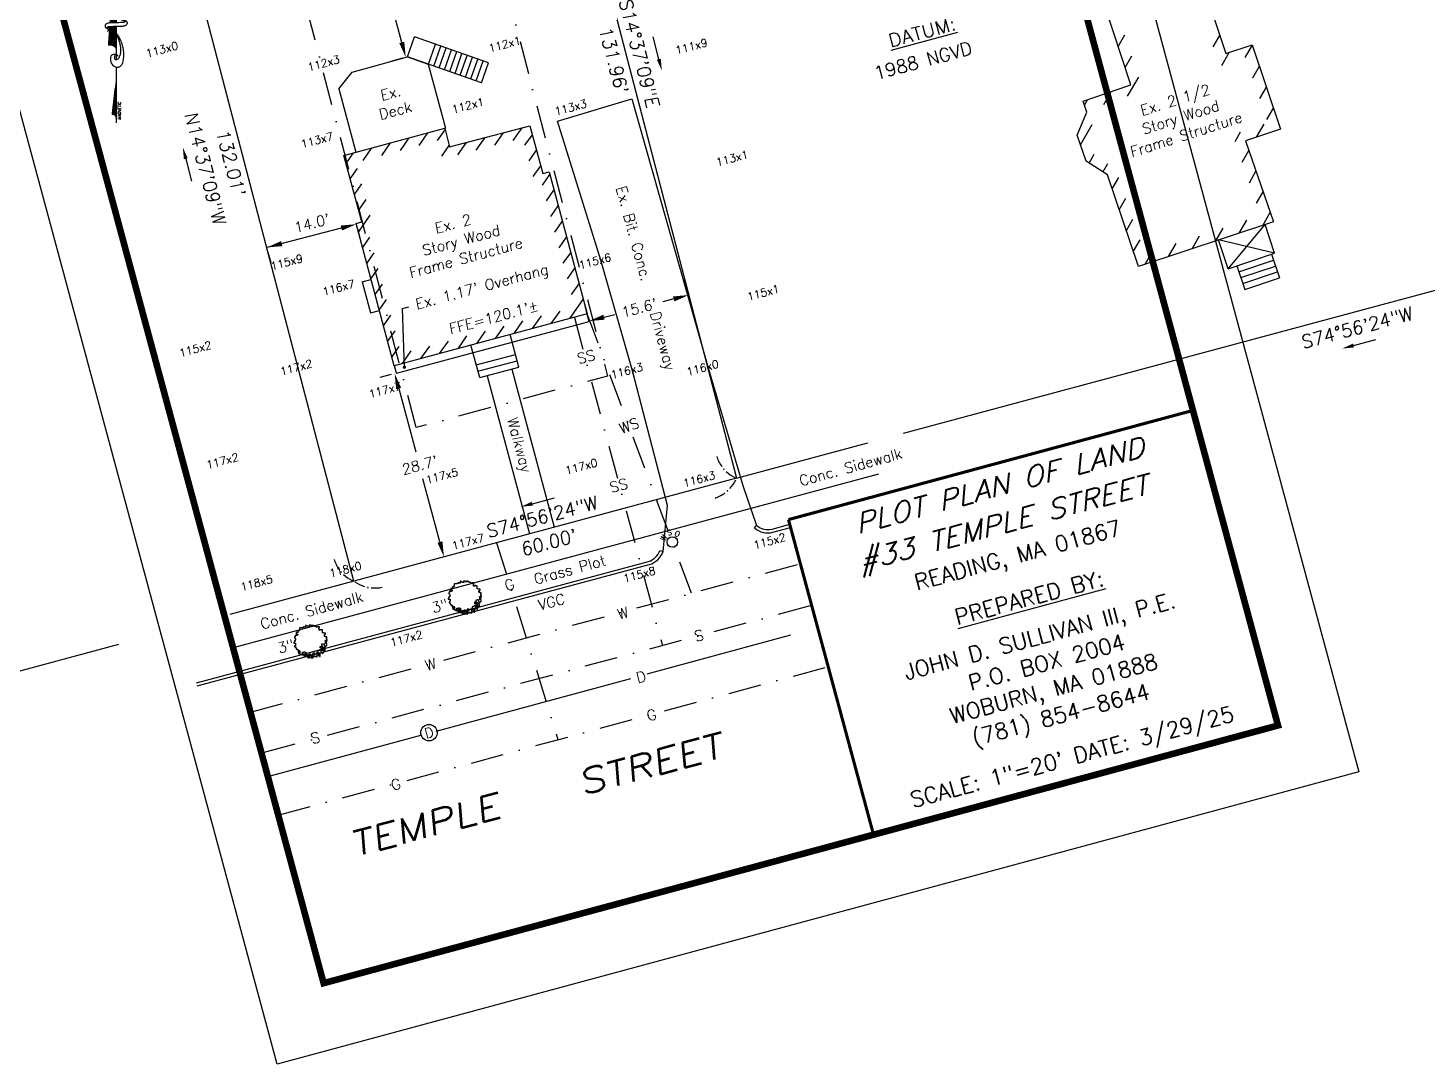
# Model space of a CAD drawing. Extents: x -724 to -209, y -320 to 248.
# Drawn here: x -604.5 to -392.6, y -22.1 to 134.8 of the extents above; entities that cross this region are included whole.
import ezdxf
from ezdxf.enums import TextEntityAlignment as Align

# ---------------------------------------------------------------- set-up
doc = ezdxf.new("R2010")
doc.units = 0
doc.header["$LTSCALE"] = 20
doc.header["$MEASUREMENT"] = 0
doc.header["$PDMODE"] = 34
doc.header["$PDSIZE"] = 0.05
doc.linetypes.add('DASHDOT2', pattern=[0.5, 0.25, -0.125, 0, -0.125])
doc.layers.get('0').update_dxf_attribs({"linetype": 'CONTINUOUS'})
doc.layers.get('DEFPOINTS').update_dxf_attribs({"linetype": 'CONTINUOUS'})
for name, color, linetype in [('BLDG_SETBACK', 7, 'DASHDOT2'), ('E_BLDG', 4, 'CONTINUOUS'), ('E_CHIMNEY', 7, 'CONTINUOUS'), ('E_DECK', 3, 'CONTINUOUS'), ('E_DRAIN', 5, 'CONTINUOUS'), ('E_DWAY', 2, 'CONTINUOUS'), ('E_GAS', 3, 'DASHDOT2'), ('E_GRADE', 7, 'CONTINUOUS'), ('E_SETBACK', 7, 'CONTINUOUS'), ('E_SEWER', 3, 'CONTINUOUS'), ('E_SEWERSER', 7, 'DASHDOT2'), ('E_STEPS', 2, 'CONTINUOUS'), ('E_SW', 7, 'CONTINUOUS'), ('E_TREE', 7, 'CONTINUOUS'), ('E_VGC', 7, 'CONTINUOUS'), ('E_WALK', 7, 'CONTINUOUS'), ('E_WATER', 7, 'DASHDOT2'), ('E_WATERSER', 7, 'DASHDOT2'), ('E_WSO', 7, 'CONTINUOUS'), ('EPL', 30, 'CONTINUOUS'), ('HATCH', 252, 'CONTINUOUS'), ('LE_BLDG', 7, 'CONTINUOUS'), ('LEPL', 2, 'CONTINUOUS'), ('TITLE', 7, 'CONTINUOUS'), ('TITLE2', 231, 'CONTINUOUS')]:
    doc.layers.add(name, color=color, linetype=linetype)
doc.styles.add('I', font='ITALIC', dxfattribs={"height": 1})
doc.styles.add('L100', font='simplex.shx', dxfattribs={"oblique": 4, "height": 2})
doc.styles.add('L120', font='simplex.shx', dxfattribs={"oblique": 4, "height": 2.4})
doc.styles.add('L60', font='simplex.shx', dxfattribs={"oblique": 4, "height": 1.2})
doc.styles.add('L80', font='simplex.shx', dxfattribs={"oblique": 4, "height": 1.6})
doc.styles.add('SHR', font='SIMPLEX', dxfattribs={"height": 0.75})
doc.dimstyles.get("Standard").update_dxf_attribs({"dimtxt": 0.18, "dimasz": 0.18, "dimexe": 0.18, "dimexo": 0.0625, "dimgap": 0.09, "dimtad": 0, "dimtih": 1, "dimtoh": 1, "dimdec": 4, "dimzin": 0, "dimtxsty": 'STANDARD', "dimcen": 0.09, "dimazin": 3, "dimtfac": 1, "dimtdec": 4, "dimtofl": 0, "dimtmove": 0, "dimatfit": 3, "dimtolj": 1, "dimtzin": 0})

# ---------------------------------------------------------------- blocks, each defined once
blk = doc.blocks.new('*X1')
for p, q in [((3076.61, 780.5), (3078.15, 780.5)), ((3076.62, 780.38), (3079.78, 780.38)), ((3076.62, 780.25), (3081.41, 780.25)), ((3076.63, 780.12), (3082.51, 780.12)), ((3076.63, 780), (3082.18, 780)), ((3076.64, 779.87), (3081.86, 779.87)), ((3076.64, 779.75), (3081.54, 779.75)), ((3076.65, 779.62), (3081.32, 779.62)), ((3076.65, 779.5), (3081.12, 779.5)), ((3076.66, 779.38), (3080.91, 779.38)), ((3076.66, 779.25), (3080.7, 779.25)), ((3076.67, 779.12), (3080.49, 779.12)), ((3076.67, 779), (3080.28, 779)), ((3076.68, 778.88), (3080.11, 778.88)), ((3076.68, 778.75), (3079.95, 778.75)), ((3076.69, 778.62), (3079.78, 778.62)), ((3076.69, 778.5), (3079.62, 778.5))]:
    blk.add_line(p, q)
blk = doc.blocks.new('*X2')
for p, q in [((3080.02, 778.5), (3088.76, 778.5)), ((3080.3, 778.62), (3088.68, 778.62)), ((3080.58, 778.75), (3088.59, 778.75)), ((3080.86, 778.88), (3088.51, 778.88)), ((3081.19, 779), (3088.42, 779)), ((3081.53, 779.12), (3088.28, 779.12)), ((3081.87, 779.25), (3088.06, 779.25)), ((3082.21, 779.38), (3087.85, 779.38)), ((3082.58, 779.5), (3087.64, 779.5)), ((3083.06, 779.62), (3087.25, 779.62)), ((3083.71, 779.75), (3086.79, 779.75)), ((3084.78, 779.88), (3085.13, 779.88))]:
    blk.add_line(p, q)
blk = doc.blocks.new('*X3')
for p, q in [((3091.38, 779.38), (3092.65, 779.38)), ((3091.4, 779.25), (3094.25, 779.25)), ((3091.43, 779.12), (3095.86, 779.12)), ((3091.46, 779), (3097.47, 779)), ((3091.49, 778.88), (3099.07, 778.88)), ((3091.5, 778.75), (3100.68, 778.75)), ((3091.52, 778.62), (3102.29, 778.62)), ((3091.53, 778.5), (3103.9, 778.5))]:
    blk.add_line(p, q)
blk = doc.blocks.new('*X4')
for p, q in [((3067.58, 778.5), (3072.76, 778.5)), ((3067.72, 778.62), (3072.95, 778.62)), ((3067.86, 778.75), (3073.15, 778.75)), ((3067.96, 778.88), (3073.34, 778.88)), ((3068.06, 779), (3075.37, 779)), ((3068.15, 779.12), (3075.37, 779.12)), ((3068.23, 779.25), (3075.37, 779.25)), ((3068.3, 779.37), (3075.37, 779.37)), ((3068.37, 779.5), (3075.37, 779.5)), ((3068.41, 779.62), (3075.37, 779.62)), ((3068.45, 779.75), (3075.36, 779.75)), ((3068.49, 779.88), (3075.35, 779.88)), ((3068.51, 780), (3075.35, 780)), ((3068.53, 780.12), (3075.34, 780.12)), ((3068.54, 781.25), (3068.54, 781.25)), ((3068.54, 781.12), (3070.15, 781.12)), ((3068.55, 781), (3071.75, 781)), ((3068.55, 780.88), (3073.36, 780.88)), ((3068.55, 780.25), (3075.33, 780.25)), ((3068.56, 780.75), (3074.97, 780.75)), ((3068.56, 780.62), (3075.3, 780.62)), ((3068.56, 780.5), (3075.31, 780.5)), ((3068.56, 780.38), (3075.32, 780.38)), ((3072.97, 778.5), (3075.36, 778.5)), ((3073.11, 778.62), (3075.36, 778.62)), ((3073.24, 778.75), (3075.37, 778.75)), ((3073.38, 778.88), (3075.37, 778.88))]:
    blk.add_line(p, q)
blk = doc.blocks.new('*X5')
for p, q in [((3042.85, 778.5), (3055.11, 778.5)), ((3043.11, 778.62), (3054.04, 778.62)), ((3043.27, 778.75), (3052.96, 778.75)), ((3043.38, 778.88), (3051.89, 778.88)), ((3043.46, 779), (3050.82, 779)), ((3043.52, 779.12), (3049.75, 779.12)), ((3043.56, 779.25), (3048.68, 779.25)), ((3043.57, 779.75), (3044.39, 779.75)), ((3043.58, 779.38), (3047.61, 779.38)), ((3043.59, 779.62), (3045.46, 779.62)), ((3043.59, 779.5), (3046.54, 779.5))]:
    blk.add_line(p, q)
blk = doc.blocks.new('NORTHA')
for p, q in [((0.2, 0), (0, 0)), ((1.5, 0), (0.2, 0)), ((1.5, 0), (0.3, 0.14)), ((2.015, 0.001), (1.5, 0)), ((2.7, 0), (2.284, 0)), ((3.137, 0), (2.7, 0)), ((3.476, 0.227), (2.8, 0.28)), ((3.216, 0), (3.137, 0)), ((3.466, 0), (3.239, 0)), ((3.483, 0), (3.466, 0)), ((4.102, 0.179), (3.603, 0.217)), ((4.207, 0.171), (4.102, 0.179)), ((4.617, 0.139), (4.528, 0.146)), ((6.4, 0), (5.082, 0.102)), ((6.4, 0), (5.101, 0)), ((4.828, -0.002), (3.617, 0))]:
    blk.add_line(p, q)
for points in [[(2.406, -0.077, 0.077736), (2.443, -0.032, 0.07962), (2.463, 0.021, 0.096266), (2.464, 0.096, 0.100752), (2.438, 0.162, 0.224486), (2.364, 0.207, 0.11255), (2.198, 0.187, 0.100563), (2.077, 0.115, 0.134878), (2.021, 0.026, 0.132719), (2.018, -0.09, 0.155229), (2.07, -0.176, 0.101616), (2.18, -0.239, 0.067278), (2.368, -0.273, 0.034332), (2.62, -0.267, 0.050354), (2.789, -0.234, 0.032541), (3.002, -0.155, 0.044988), (3.145, -0.074, 0.025546), (3.216, -0.02, 0.017117), (3.314, 0.07, 0.06565), (3.372, 0.143, 0.042468), (3.434, 0.272)], [(2.464, 0.022, 0.076919), (2.432, 0.047, 0.080527), (2.396, 0.061, 0.088695), (2.338, 0.061, 0.141897), (2.304, 0.046, 0.152973), (2.286, 0.016, 0.126446), (2.287, -0.027, 0.120122), (2.31, -0.069, 0.080483), (2.366, -0.113, 0.067361), (2.472, -0.154, 0.059891), (2.598, -0.169, 0.028199), (2.764, -0.159, 0.039094), (2.881, -0.136, 0.016831), (2.958, -0.112, 0.008651), (3.104, -0.057, 0.03625), (3.178, -0.022, 0.021578), (3.295, 0.052)], [(3.309, 0.314, 0.155222), (3.326, 0.283, 0.230745), (3.349, 0.276, 0.039788), (3.37, 0.281, 0.040789), (3.389, 0.289, 0.05365), (3.403, 0.299, -0.067543), (3.418, 0.309, -0.159888), (3.445, 0.312, -0.204389), (3.463, 0.3, -0.067398), (3.472, 0.282, -0.052215), (3.477, 0.257, -0.013577), (3.481, 0.212, -0.005027), (3.486, 0.091, -0.010776), (3.486, 0.059, -0.005653), (3.484, -0.002)], [(3.616, -0.002, 0.004821), (3.616, 0.055, 0.00885), (3.615, 0.086, 0.005772), (3.608, 0.202, 0.010588), (3.602, 0.265, 0.071206), (3.589, 0.318, 0.064975), (3.559, 0.368, 0.103615), (3.527, 0.396, 0.157116), (3.499, 0.401, 0.084448), (3.469, 0.392, 0.119022), (3.452, 0.378), (3.41, 0.32), (3.386, 0.288)], [(4.707, 0.054, 0.077736), (4.67, 0.009, 0.07962), (4.65, -0.045, 0.096266), (4.649, -0.119, 0.100752), (4.675, -0.185, 0.224486), (4.75, -0.23, 0.11255), (4.916, -0.211, 0.100563), (5.036, -0.138, 0.134878), (5.092, -0.049, 0.132719), (5.095, 0.067, 0.155229), (5.044, 0.153, 0.101616), (4.933, 0.215, 0.067278), (4.746, 0.25, 0.034332), (4.493, 0.244, 0.050354), (4.324, 0.211, 0.032541), (4.112, 0.132, 0.044988), (3.969, 0.051, 0.025546), (3.898, -0.003, 0.017117), (3.799, -0.093, 0.06565), (3.741, -0.166, 0.042468), (3.679, -0.295)], [(4.65, -0.046, 0.076919), (4.681, -0.071, 0.080527), (4.718, -0.084, 0.088695), (4.776, -0.085, 0.141897), (4.809, -0.069, 0.152973), (4.827, -0.039, 0.126446), (4.827, 0.003, 0.120122), (4.803, 0.046, 0.080483), (4.747, 0.09, 0.067361), (4.641, 0.131, 0.059891), (4.515, 0.146, 0.028199), (4.35, 0.136, 0.039094), (4.233, 0.113, 0.016831), (4.156, 0.089, 0.008651), (4.009, 0.034, 0.03625), (3.935, -0.001, 0.021578), (3.818, -0.075)], [(3.484, -0.002, 0.004821), (3.485, -0.059, 0.00885), (3.486, -0.091, 0.005772), (3.493, -0.207, 0.010588), (3.499, -0.27, 0.071206), (3.512, -0.322, 0.064975), (3.542, -0.373, 0.103615), (3.574, -0.4, 0.157116), (3.602, -0.405, 0.084448), (3.632, -0.396, 0.119022), (3.649, -0.382), (3.691, -0.324), (3.715, -0.292)], [(3.792, -0.318, 0.155222), (3.775, -0.288, 0.230745), (3.752, -0.281, 0.039788), (3.731, -0.286, 0.040789), (3.712, -0.294, 0.05365), (3.698, -0.303, -0.067543), (3.683, -0.313, -0.159888), (3.656, -0.317, -0.204389), (3.638, -0.304, -0.067398), (3.629, -0.286, -0.052215), (3.624, -0.261, -0.013577), (3.62, -0.216, -0.005027), (3.615, -0.095, -0.010776), (3.615, -0.063, -0.005653), (3.616, -0.002)]]:
    blk.add_lwpolyline(points, format="xyb")
for centre, radius, start, end in [((0.2, 0.107), 0.107, 270.0614, 18.1897), ((2.509, 0.227), 0.297, 310.1394, 10.2647)]:
    blk.add_arc(centre, radius, start, end)
at = {"xscale": 0.1, "yscale": 0.1, "zscale": 0.1}
for name in ['*X5', '*X4', '*X1', '*X2', '*X3']:
    blk.add_blockref(name, (-304.053, -77.845), dxfattribs=at)
at = {"style": 'I', "flags": 4}
blk.add_attdef('MAG-DATE', text='', height=0.1, dxfattribs=at).set_placement((0.428, -0.117), align=Align.MIDDLE)
blk = doc.blocks.new('X_ARROW')
blk.add_line((0.042, 0), (-0.132, 0))
blk.add_solid([(0.042, -0.015), (0.042, 0.015), (0.132, 0)])
blk = doc.blocks.new('PCOR')
blk.add_circle((0.09, 0.075), 0.00159)
for centre, radius, start, end in [((0.219, -0.171), 0.278, 122.8036, 139.2683), ((0.217, -0.184), 0.288, 94.2373, 111.1072)]:
    blk.add_arc(centre, radius, start, end)
blk = doc.blocks.new('DMH')
blk.add_circle((0, 0), 0.0625)
at = {"style": 'SHR'}
blk.add_text('D', height=0.075, dxfattribs=at).set_placement((0, -0.0375), align=Align.CENTER)
blk = doc.blocks.new('CG_T30')
for p, q in [((-0.053, 0.111), (-0.054, 0.111)), ((-0.054, 0.111), (-0.054, 0.111)), ((-0.053, 0.11), (-0.053, 0.111)), ((-0.046, 0.11), (-0.053, 0.11)), ((-0.052, 0.113), (-0.052, 0.105)), ((-0.046, 0.109), (-0.046, 0.11)), ((-0.038, 0.109), (-0.046, 0.109)), ((-0.03, 0.122), (-0.038, 0.122)), ((-0.038, 0.122), (-0.038, 0.109)), ((-0.038, 0.109), (-0.038, 0.109)), ((-0.03, 0.116), (-0.03, 0.122)), ((-0.022, 0.116), (-0.03, 0.116)), ((-0.022, 0.112), (-0.022, 0.116)), ((-0.015, 0.112), (-0.022, 0.112)), ((-0.007, 0.116), (-0.015, 0.116)), ((-0.015, 0.116), (-0.015, 0.112)), ((0.003, 0.123), (-0.012, 0.123)), ((-0.012, 0.123), (-0.012, 0.123)), ((-0.012, 0.123), (-0.012, 0.116)), ((-0.012, 0.116), (-0.007, 0.116)), ((0.003, 0.116), (0.003, 0.123)), ((0.015, 0.119), (0.003, 0.119)), ((0.003, 0.119), (0.003, 0.116)), ((0.015, 0.122), (0.015, 0.127)), ((0.015, 0.127), (0.015, 0.119)), ((0.023, 0.122), (0.015, 0.122)), ((0.023, 0.119), (0.023, 0.122)), ((0.03, 0.119), (0.023, 0.119)), ((0.03, 0.113), (0.03, 0.119)), ((0.044, 0.113), (0.03, 0.113)), ((0.044, 0.105), (0.044, 0.113)), ((0.052, 0.109), (0.044, 0.109)), ((0.044, 0.109), (0.044, 0.105)), ((0.067, 0.11), (0.052, 0.11)), ((0.052, 0.11), (0.052, 0.109)), ((0.067, 0.103), (0.067, 0.11)), ((-0.118, 0.036), (-0.122, 0.036)), ((-0.122, 0.036), (-0.122, 0.028)), ((-0.122, 0.028), (-0.117, 0.028)), ((-0.115, 0.005), (-0.122, 0.005)), ((-0.122, 0.005), (-0.122, -0.005)), ((-0.11, 0.046), (-0.118, 0.046)), ((-0.118, 0.046), (-0.118, 0.036)), ((-0.117, 0.028), (-0.117, 0.021)), ((-0.117, 0.021), (-0.115, 0.021)), ((-0.115, 0.013), (-0.116, 0.013)), ((-0.116, 0.013), (-0.116, 0.005)), ((-0.116, 0.005), (-0.115, 0.005)), ((-0.115, 0.021), (-0.115, 0.013)), ((-0.109, 0.055), (-0.11, 0.055)), ((-0.11, 0.055), (-0.102, 0.055)), ((-0.11, 0.045), (-0.11, 0.046)), ((-0.102, 0.045), (-0.11, 0.045)), ((-0.101, 0.067), (-0.109, 0.067)), ((-0.109, 0.067), (-0.109, 0.055)), ((-0.102, 0.055), (-0.102, 0.049)), ((-0.095, 0.052), (-0.102, 0.052)), ((-0.102, 0.052), (-0.102, 0.045)), ((-0.102, 0.049), (-0.095, 0.049)), ((-0.093, 0.07), (-0.101, 0.07)), ((-0.101, 0.07), (-0.101, 0.067)), ((-0.089, 0.081), (-0.096, 0.081)), ((-0.096, 0.081), (-0.096, 0.07)), ((-0.096, 0.07), (-0.093, 0.07)), ((-0.095, 0.049), (-0.095, 0.052)), ((-0.081, 0.082), (-0.089, 0.082)), ((-0.089, 0.082), (-0.089, 0.081)), ((-0.075, 0.102), (-0.083, 0.102)), ((-0.083, 0.102), (-0.083, 0.09)), ((-0.083, 0.09), (-0.083, 0.09)), ((-0.083, 0.09), (-0.083, 0.082)), ((-0.083, 0.082), (-0.081, 0.082)), ((-0.067, 0.102), (-0.075, 0.102)), ((-0.075, 0.102), (-0.075, 0.102)), ((-0.059, 0.102), (-0.067, 0.102)), ((-0.067, 0.102), (-0.067, 0.102)), ((-0.052, 0.105), (-0.059, 0.105)), ((-0.059, 0.105), (-0.059, 0.102)), ((-0.052, 0.105), (-0.052, 0.105)), ((0.063, 0.095), (0.063, 0.103)), ((0.063, 0.103), (0.067, 0.103)), ((0.064, 0.095), (0.063, 0.095)), ((0.064, 0.086), (0.064, 0.095)), ((0.076, 0.086), (0.064, 0.086)), ((0.076, 0.088), (0.076, 0.094)), ((0.076, 0.094), (0.076, 0.086)), ((0.091, 0.088), (0.076, 0.088)), ((0.091, 0.08), (0.091, 0.088)), ((0.091, 0.072), (0.091, 0.08)), ((0.091, 0.08), (0.091, 0.08)), ((0.091, 0.065), (0.091, 0.072)), ((0.091, 0.072), (0.091, 0.072)), ((0.098, 0.065), (0.091, 0.065)), ((0.091, 0.065), (0.091, 0.065)), ((0.098, 0.063), (0.098, 0.065)), ((0.113, 0.063), (0.098, 0.063)), ((0.104, 0.045), (0.1, 0.045)), ((0.1, 0.045), (0.108, 0.045)), ((0.104, 0.037), (0.104, 0.045)), ((0.111, 0.041), (0.104, 0.041)), ((0.104, 0.041), (0.104, 0.037)), ((0.11, 0), (0.107, 0)), ((0.107, 0), (0.115, 0)), ((0.108, 0.045), (0.108, 0.055)), ((0.108, 0.055), (0.113, 0.055)), ((0.11, 0.005), (0.11, 0.008)), ((0.11, 0.008), (0.11, 0)), ((0.118, 0.005), (0.11, 0.005)), ((0.111, 0.035), (0.111, 0.041)), ((0.123, 0.035), (0.111, 0.035)), ((0.112, -0.003), (0.112, 0.005)), ((0.112, 0.005), (0.118, 0.005)), ((0.113, 0.055), (0.113, 0.063)), ((0.12, 0.022), (0.115, 0.022)), ((0.115, 0.022), (0.123, 0.022)), ((0.115, 0), (0.115, -0.003)), ((0.12, 0.015), (0.12, 0.022)), ((0.125, 0.015), (0.12, 0.015)), ((0.123, 0.022), (0.123, 0.035)), ((0.123, -0.003), (0.123, 0.007)), ((0.123, 0.007), (0.125, 0.007)), ((0.125, 0.007), (0.125, 0.015)), ((-0.122, -0.005), (-0.127, -0.005)), ((-0.127, -0.005), (-0.127, -0.013)), ((-0.127, -0.013), (-0.114, -0.013)), ((-0.115, -0.033), (-0.121, -0.033)), ((-0.121, -0.033), (-0.121, -0.041)), ((-0.121, -0.041), (-0.112, -0.041)), ((-0.114, -0.025), (-0.115, -0.025)), ((-0.115, -0.025), (-0.115, -0.033)), ((-0.114, -0.013), (-0.114, -0.025)), ((-0.112, -0.041), (-0.112, -0.051)), ((-0.112, -0.051), (-0.109, -0.051)), ((-0.109, -0.051), (-0.109, -0.059)), ((-0.109, -0.059), (-0.097, -0.059)), ((-0.097, -0.066), (-0.098, -0.066)), ((-0.098, -0.066), (-0.098, -0.073)), ((-0.098, -0.073), (-0.094, -0.073)), ((-0.097, -0.059), (-0.097, -0.058)), ((-0.097, -0.058), (-0.097, -0.066)), ((-0.094, -0.073), (-0.094, -0.081)), ((-0.094, -0.081), (-0.085, -0.081)), ((-0.09, -0.082), (-0.093, -0.082)), ((-0.093, -0.082), (-0.093, -0.09)), ((-0.093, -0.09), (-0.081, -0.09)), ((-0.086, -0.074), (-0.09, -0.074)), ((-0.09, -0.074), (-0.09, -0.082)), ((-0.086, -0.073), (-0.086, -0.066)), ((-0.086, -0.066), (-0.086, -0.074)), ((-0.078, -0.073), (-0.086, -0.073)), ((-0.085, -0.081), (-0.085, -0.084)), ((-0.085, -0.084), (-0.078, -0.084)), ((-0.081, -0.09), (-0.081, -0.095)), ((-0.081, -0.095), (-0.073, -0.095)), ((-0.078, -0.084), (-0.078, -0.073)), ((-0.073, -0.095), (-0.073, -0.099)), ((-0.073, -0.099), (-0.065, -0.099)), ((-0.065, -0.098), (-0.065, -0.09)), ((-0.065, -0.09), (-0.062, -0.09)), ((-0.062, -0.098), (-0.065, -0.098)), ((-0.065, -0.099), (-0.065, -0.1)), ((-0.065, -0.1), (-0.058, -0.1)), ((-0.062, -0.09), (-0.062, -0.082)), ((-0.062, -0.082), (-0.051, -0.082)), ((-0.062, -0.105), (-0.062, -0.098)), ((-0.058, -0.105), (-0.062, -0.105)), ((-0.053, -0.098), (-0.058, -0.098)), ((-0.058, -0.098), (-0.058, -0.105)), ((-0.058, -0.1), (-0.058, -0.102)), ((-0.058, -0.102), (-0.05, -0.102)), ((-0.053, -0.095), (-0.053, -0.09)), ((-0.053, -0.09), (-0.053, -0.098)), ((-0.04, -0.095), (-0.053, -0.095)), ((-0.051, -0.082), (-0.051, -0.078)), ((-0.051, -0.078), (-0.043, -0.078)), ((-0.05, -0.102), (-0.05, -0.115)), ((-0.043, -0.078), (-0.043, -0.082)), ((-0.043, -0.082), (-0.035, -0.082)), ((-0.04, -0.103), (-0.04, -0.095)), ((-0.034, -0.103), (-0.04, -0.103)), ((-0.033, -0.103), (-0.036, -0.103)), ((-0.036, -0.103), (-0.036, -0.11)), ((-0.035, -0.082), (-0.035, -0.095)), ((-0.035, -0.095), (-0.033, -0.095)), ((-0.034, -0.11), (-0.034, -0.103)), ((-0.033, -0.095), (-0.033, -0.103)), ((-0.02, -0.106), (-0.02, -0.098)), ((-0.02, -0.098), (-0.008, -0.098)), ((-0.008, -0.098), (-0.008, -0.093)), ((-0.008, -0.093), (0, -0.093)), ((0.003, -0.102), (-0.005, -0.102)), ((-0.005, -0.102), (-0.005, -0.114)), ((0, -0.093), (0, -0.102)), ((0, -0.102), (0.003, -0.102)), ((0.017, -0.098), (0.011, -0.098)), ((0.011, -0.098), (0.011, -0.106)), ((0.031, -0.088), (0.017, -0.088)), ((0.017, -0.088), (0.017, -0.098)), ((0.023, -0.106), (0.023, -0.1)), ((0.023, -0.1), (0.031, -0.1)), ((0.031, -0.1), (0.031, -0.088)), ((0.044, -0.095), (0.044, -0.087)), ((0.044, -0.087), (0.055, -0.087)), ((0.051, -0.095), (0.044, -0.095)), ((0.05, -0.117), (0.05, -0.104)), ((0.05, -0.104), (0.051, -0.104)), ((0.051, -0.104), (0.051, -0.095)), ((0.053, -0.084), (0.053, -0.076)), ((0.053, -0.076), (0.058, -0.076)), ((0.058, -0.084), (0.053, -0.084)), ((0.055, -0.087), (0.055, -0.084)), ((0.055, -0.084), (0.063, -0.084)), ((0.058, -0.076), (0.058, -0.066)), ((0.058, -0.066), (0.058, -0.066)), ((0.058, -0.066), (0.066, -0.066)), ((0.058, -0.096), (0.058, -0.084)), ((0.066, -0.096), (0.058, -0.096)), ((0.063, -0.084), (0.063, -0.085)), ((0.063, -0.085), (0.071, -0.085)), ((0.071, -0.099), (0.063, -0.099)), ((0.063, -0.099), (0.063, -0.107)), ((0.066, -0.066), (0.066, -0.063)), ((0.066, -0.063), (0.073, -0.063)), ((0.066, -0.101), (0.066, -0.096)), ((0.073, -0.101), (0.066, -0.101)), ((0.071, -0.085), (0.071, -0.099)), ((0.073, -0.037), (0.072, -0.037)), ((0.072, -0.037), (0.079, -0.037)), ((0.073, -0.049), (0.073, -0.037)), ((0.081, -0.049), (0.073, -0.049)), ((0.073, -0.063), (0.073, -0.058)), ((0.073, -0.058), (0.081, -0.058)), ((0.073, -0.113), (0.073, -0.101)), ((0.073, -0.101), (0.073, -0.101)), ((0.085, -0.068), (0.078, -0.068)), ((0.078, -0.068), (0.078, -0.083)), ((0.078, -0.083), (0.086, -0.083)), ((0.085, -0.023), (0.079, -0.023)), ((0.079, -0.023), (0.086, -0.023)), ((0.079, -0.037), (0.079, -0.036)), ((0.079, -0.036), (0.087, -0.036)), ((0.081, -0.052), (0.081, -0.049)), ((0.089, -0.052), (0.081, -0.052)), ((0.081, -0.058), (0.081, -0.068)), ((0.081, -0.068), (0.085, -0.068)), ((0.085, -0.038), (0.085, -0.023)), ((0.093, -0.038), (0.085, -0.038)), ((0.086, -0.023), (0.086, -0.018)), ((0.086, -0.018), (0.094, -0.018)), ((0.086, -0.083), (0.086, -0.088)), ((0.086, -0.088), (0.094, -0.088)), ((0.087, -0.036), (0.087, -0.05)), ((0.087, -0.05), (0.091, -0.05)), ((0.089, -0.066), (0.087, -0.066)), ((0.087, -0.066), (0.095, -0.066)), ((0.089, -0.054), (0.089, -0.052)), ((0.097, -0.054), (0.089, -0.054)), ((0.091, -0.058), (0.089, -0.058)), ((0.089, -0.058), (0.089, -0.066)), ((0.091, -0.05), (0.091, -0.058)), ((0.093, -0.045), (0.093, -0.038)), ((0.101, -0.045), (0.093, -0.045)), ((0.094, -0.018), (0.094, -0.017)), ((0.094, -0.017), (0.102, -0.017)), ((0.094, -0.088), (0.094, -0.078)), ((0.094, -0.078), (0.1, -0.078)), ((0.095, -0.066), (0.095, -0.069)), ((0.095, -0.069), (0.103, -0.069)), ((0.097, -0.062), (0.097, -0.054)), ((0.097, -0.054), (0.097, -0.054)), ((0.099, -0.062), (0.097, -0.062)), ((0.099, -0.07), (0.099, -0.062)), ((0.1, -0.07), (0.099, -0.07)), ((0.1, -0.078), (0.1, -0.07)), ((0.101, -0.049), (0.101, -0.045)), ((0.11, -0.049), (0.101, -0.049)), ((0.102, -0.017), (0.102, -0.031)), ((0.102, -0.031), (0.104, -0.031)), ((0.103, -0.069), (0.103, -0.069)), ((0.103, -0.069), (0.11, -0.069)), ((0.104, -0.031), (0.104, -0.039)), ((0.104, -0.039), (0.114, -0.039)), ((0.11, -0.057), (0.11, -0.049)), ((0.11, -0.069), (0.11, -0.057)), ((0.11, -0.057), (0.11, -0.057)), ((0.112, -0.016), (0.112, -0.003)), ((0.112, -0.003), (0.112, -0.003)), ((0.123, -0.016), (0.112, -0.016)), ((0.114, -0.039), (0.114, -0.031)), ((0.114, -0.031), (0.123, -0.031)), ((0.114, -0.039), (0.114, -0.039)), ((0.115, -0.003), (0.123, -0.003)), ((0.123, -0.031), (0.123, -0.016)), ((-0.05, -0.115), (-0.035, -0.115)), ((-0.036, -0.11), (-0.023, -0.11)), ((-0.035, -0.118), (-0.035, -0.11)), ((-0.035, -0.11), (-0.034, -0.11)), ((-0.035, -0.115), (-0.035, -0.118)), ((-0.025, -0.114), (-0.025, -0.106)), ((-0.025, -0.106), (-0.02, -0.106)), ((-0.021, -0.114), (-0.025, -0.114)), ((-0.023, -0.11), (-0.023, -0.114)), ((-0.023, -0.114), (-0.015, -0.114)), ((-0.021, -0.123), (-0.021, -0.114)), ((-0.013, -0.123), (-0.021, -0.123)), ((-0.015, -0.114), (-0.015, -0.123)), ((-0.015, -0.123), (-0.013, -0.123)), ((-0.005, -0.114), (-0.01, -0.114)), ((-0.01, -0.114), (-0.01, -0.122)), ((-0.01, -0.122), (0.004, -0.122)), ((0.004, -0.122), (0.004, -0.124)), ((0.004, -0.124), (0.012, -0.124)), ((0.011, -0.106), (0.005, -0.106)), ((0.005, -0.106), (0.005, -0.114)), ((0.005, -0.114), (0.018, -0.114)), ((0.012, -0.124), (0.012, -0.125)), ((0.012, -0.125), (0.02, -0.125)), ((0.018, -0.106), (0.016, -0.106)), ((0.016, -0.106), (0.023, -0.106)), ((0.018, -0.114), (0.018, -0.106)), ((0.02, -0.114), (0.018, -0.114)), ((0.018, -0.114), (0.018, -0.114)), ((0.018, -0.114), (0.027, -0.114)), ((0.02, -0.125), (0.02, -0.114)), ((0.027, -0.114), (0.027, -0.114)), ((0.027, -0.114), (0.035, -0.114)), ((0.035, -0.114), (0.035, -0.112)), ((0.035, -0.112), (0.042, -0.112)), ((0.042, -0.112), (0.042, -0.117)), ((0.042, -0.117), (0.05, -0.117)), ((0.063, -0.107), (0.058, -0.107)), ((0.058, -0.107), (0.066, -0.107)), ((0.066, -0.107), (0.066, -0.113)), ((0.066, -0.113), (0.073, -0.113))]:
    blk.add_line(p, q)
blk = doc.blocks.new('WSO')
blk.add_circle((0, 0), 0.04)
at = {"style": 'SHR'}
for s, rotation, p in [('W', 45, (-0.041, 0.035)), ('O', 315, (0.039, 0.035))]:
    blk.add_text(s, height=0.04, rotation=rotation, dxfattribs=at).set_placement(p, align=Align.CENTER)
blk.add_text('S', height=0.04, dxfattribs=at).set_placement((-0.001, 0.055), align=Align.CENTER)
blk = doc.blocks.new('*D51')
at = {"color": 0, "linetype": 'BYBLOCK'}
for p, q in [((-549.44, 82.32), (-551.19, 81.85)), ((-548.32, 80.2), (-545.75, 70.63)), ((-542.07, 56.97), (-544.65, 66.54)), ((-541.98, 54.58), (-543.73, 54.11))]:
    blk.add_line(p, q, dxfattribs=at)
for points in [[(-547.95, 80.3), (-548.7, 80.1), (-548.93, 82.46)], [(-541.7, 57.07), (-542.45, 56.87), (-541.47, 54.71)]]:
    blk.add_solid(points, dxfattribs=at)
at = {"layer": 'DEFPOINTS', "color": 0, "linetype": 'BYBLOCK'}
for p in [(-548.66, 82.53), (-541.47, 54.71), (-541.19, 54.79)]:
    blk.add_point(p, dxfattribs=at)
at = {"color": 0, "linetype": 'BYBLOCK', "insert": (-545.2, 68.59), "char_height": 1.6, "attachment_point": 5, "rotation": 15.1649, "style": 'L80'}
blk.add_mtext("\\A1;28.7'", dxfattribs=at)
blk = doc.blocks.new('*D52')
at = {"color": 0, "linetype": 'BYBLOCK'}
for p, q in [((-504.6, 95.06), (-505, 96.62)), ((-506.68, 93.76), (-508.3, 93.34)), ((-519.68, 91.13), (-520.09, 92.68)), ((-517.23, 91.01), (-515.61, 91.43))]:
    blk.add_line(p, q, dxfattribs=at)
for points in [[(-506.78, 94.14), (-506.58, 93.39), (-504.41, 94.36)], [(-517.33, 91.39), (-517.14, 90.63), (-519.5, 90.42)]]:
    blk.add_solid(points, dxfattribs=at)
at = {"layer": 'DEFPOINTS', "color": 0, "linetype": 'BYBLOCK'}
for p in [(-504.41, 94.36), (-504.39, 94.27), (-519.48, 90.34)]:
    blk.add_point(p, dxfattribs=at)
at = {"color": 0, "linetype": 'BYBLOCK', "insert": (-511.96, 92.39), "char_height": 1.6, "attachment_point": 5, "rotation": 15.1649, "style": 'L80'}
blk.add_mtext("\\A1;15.6'", dxfattribs=at)
blk = doc.blocks.new('*D53')
at = {"color": 0, "linetype": 'BYBLOCK'}
for p, q in [((-562.65, 185.69), (-564.39, 185.23)), ((-561.52, 183.57), (-555.24, 160.14)), ((-547.85, 132.6), (-554.14, 156.04)), ((-547.77, 130.2), (-549.51, 129.74))]:
    blk.add_line(p, q, dxfattribs=at)
for points in [[(-561.15, 183.67), (-561.9, 183.47), (-562.13, 185.83)], [(-547.48, 132.71), (-548.23, 132.5), (-547.25, 130.34)]]:
    blk.add_solid(points, dxfattribs=at)
at = {"layer": 'DEFPOINTS', "color": 0, "linetype": 'BYBLOCK'}
for p in [(-562.13, 185.83), (-561.87, 185.9), (-546.99, 130.41)]:
    blk.add_point(p, dxfattribs=at)
at = {"color": 0, "linetype": 'BYBLOCK', "insert": (-554.69, 158.09), "char_height": 1.6, "attachment_point": 5, "rotation": 15.1649, "style": 'L80'}
blk.add_mtext("\\A1;57.5'", dxfattribs=at)

msp = doc.modelspace()

# ---------------------------------------------------------------- linework, layer by layer
at = {"const_width": 0.466}
for points in [[(-428.05, 76.89), (-489.3, 60.36)], [(-489.3, 60.36), (-476.51, 13)]]:
    msp.add_lwpolyline(points, dxfattribs=at)
at = {"layer": 'BLDG_SETBACK', "flags": 128}
msp.add_lwpolyline([(-545.68, 74.29), (-568.9, 163.31), (-539.93, 171.08), (-516.71, 82.09)], close=True, dxfattribs=at)
at = {"layer": 'DEFPOINTS'}
for p, q in [((-439.35, 132), (-438.35, 133.75)), ((-424.97, 131.92), (-423.97, 133.66)), ((-420.12, 130.32), (-419.05, 132.17)), ((-438.31, 128.82), (-437.3, 130.56)), ((-423.7, 129.13), (-422.56, 131.08)), ((-437.94, 124.45), (-436.25, 127.37)), ((-418.99, 127.27), (-417.99, 129.01)), ((-441.55, 123.19), (-440.41, 125.18)), ((-417.93, 124.11), (-416.93, 125.84)), ((-444.49, 123.12), (-444.02, 123.93)), ((-416.88, 120.94), (-415.87, 122.67)), ((-445.08, 117.08), (-443.29, 120.19)), ((-421.67, 117.63), (-420.85, 119.05)), ((-418.41, 118.28), (-417.28, 120.24)), ((-414.83, 119.48), (-414.82, 119.51)), ((-443.78, 114.34), (-443, 115.68)), ((-420.59, 114.5), (-419.6, 116.22)), ((-441.68, 112.98), (-440.92, 114.29)), ((-419.51, 111.37), (-418.52, 113.1)), ((-440.26, 110.43), (-439.27, 112.16)), ((-439.2, 107.28), (-438.2, 109.01)), ((-418.43, 108.25), (-417.44, 109.97)), ((-417.47, 104.9), (-416.36, 106.84)), ((-438.13, 104.13), (-437.13, 105.86)), ((-424.6, 102.55), (-423.48, 104.5)), ((-422.73, 98.35), (-417.11, 105.02)), ((-421.04, 103.73), (-419.91, 105.68)), ((-415.68, 100.71), (-417.11, 105.02)), ((-437.06, 100.98), (-436.06, 102.71)), ((-431.74, 100.2), (-430.61, 102.15)), ((-428.17, 101.38), (-427.04, 103.33)), ((-422.73, 98.35), (-424.16, 102.7)), ((-415.68, 100.71), (-424.16, 102.7)), ((-435.3, 99.02), (-434.17, 100.98)), ((-422.73, 98.35), (-415.68, 100.71)), ((-421.1, 97.89), (-415.86, 99.65)), ((-416.16, 100.55), (-414.95, 96.95)), ((-471.9, 73.43), (-377.44, 98.85)), ((-421.4, 98.79), (-420.19, 95.19)), ((-420.8, 96.99), (-415.55, 98.75)), ((-420.49, 96.09), (-415.25, 97.85)), ((-420.19, 95.19), (-414.95, 96.95))]:
    msp.add_line(p, q, dxfattribs=at)
for points in [[(-566.72, -22.07), (-623.96, 189.9), (-460.16, 234.13), (-402.93, 22.16)], [(-444.12, 122.07), (-444.69, 123.7), (-437.45, 126.21), (-441.52, 138.58), (-427.21, 143.36), (-423.05, 130.92), (-419.07, 132.25), (-414.81, 119.48), (-420.11, 117.71), (-415.87, 105.43), (-436.29, 98.7), (-440.98, 112.54), (-444.22, 114.63), (-445.6, 118.57)]]:
    msp.add_lwpolyline(points, close=True, dxfattribs=at)
at = {"layer": 'E_BLDG'}
for p, q in [((-519.48, 90.34), (-519.79, 91.49)), ((-548.66, 82.53), (-519.48, 90.34)), ((-548.66, 82.53), (-548.96, 83.65))]:
    msp.add_line(p, q, dxfattribs=at)
msp.add_lwpolyline([(-528.44, 119.98), (-526.5, 112.75), (-525.56, 113), (-519.79, 91.49), (-549.02, 83.64), (-554.77, 105.2), (-553.9, 105.43), (-556.62, 115.49), (-541.36, 119.62), (-540.63, 116.81)], close=True, dxfattribs=at)
at = {"layer": 'E_CHIMNEY'}
for p, q in [((-553.84, 96.38), (-552.52, 96.73)), ((-553.84, 96.38), (-552.58, 91.65)), ((-552.58, 91.65), (-551.25, 92))]:
    msp.add_line(p, q, dxfattribs=at)
at = {"layer": 'E_DECK'}
for p, q in [((-555.39, 128.09), (-546.99, 130.41)), ((-546.99, 130.41), (-543.87, 129.31)), ((-543.87, 129.31), (-541.25, 119.65)), ((-557.41, 125.57), (-555.39, 128.09)), ((-557.41, 125.57), (-554.81, 115.98))]:
    msp.add_line(p, q, dxfattribs=at)
at = {"layer": 'E_DRAIN'}
for p, q in [((-510.7, 36.99), (-488.92, 42.89)), ((-542.63, 28.35), (-513.19, 36.32)), ((-568.13, 21.44), (-544.78, 27.76))]:
    msp.add_line(p, q, dxfattribs=at)
at = {"layer": 'E_DWAY'}
for p, q in [((-524.25, 120.66), (-513, 124.09)), ((-513, 124.09), (-501.46, 83.32)), ((-517.69, 99.64), (-524.25, 120.66)), ((-512.91, 82.88), (-517.69, 99.64)), ((-507.6, 62.51), (-512.91, 82.88)), ((-501.46, 83.32), (-496.2, 65.53)), ((-496.2, 65.53), (-494.12, 59.49)), ((-508.29, 55.55), (-507.6, 62.51))]:
    msp.add_line(p, q, dxfattribs=at)
at = {"layer": 'E_GAS'}
for p, q in [((-533.49, 56.85), (-524.2, 27.05)), ((-566.56, 15.61), (-483.29, 38.09))]:
    msp.add_line(p, q, dxfattribs=at)
at = {"layer": 'E_SETBACK', "color": 0, "linetype": 'BYBLOCK'}
for p, q in [((-557.01, 104.5), (-568.3, 101.56)), ((-554.57, 104.41), (-554.16, 102.83)), ((-568.12, 100.87), (-567.71, 99.29))]:
    msp.add_line(p, q, dxfattribs=at)
for p in [(-554.77, 105.2), (-568.32, 101.66), (-568.3, 101.56)]:
    msp.add_point(p, dxfattribs=at)
for points in [[(-557.11, 104.88), (-556.91, 104.13), (-554.75, 105.09)], [(-566.13, 102.53), (-565.94, 101.77), (-568.3, 101.56)]]:
    msp.add_solid(points, dxfattribs=at)
at = {"layer": 'E_SEWER', "linetype": 'DASHDOT2'}
msp.add_line((-486.02, 47.29), (-569.1, 25.01), dxfattribs=at)
at = {"layer": 'E_SEWERSER'}
msp.add_line((-521.72, 90.97), (-508.4, 41.29), dxfattribs=at)
at = {"layer": 'E_STEPS'}
for p, q in [((-546.99, 130.41), (-545.93, 133.44)), ((-534.73, 129.53), (-545.93, 133.44)), ((-543.81, 129.31), (-542.75, 132.33)), ((-543, 129.03), (-541.95, 132.05)), ((-542.2, 128.75), (-541.15, 131.77)), ((-541.4, 128.47), (-540.35, 131.49)), ((-535.78, 126.51), (-546.99, 130.41)), ((-540.6, 128.19), (-539.54, 131.21)), ((-539.79, 127.91), (-538.74, 130.93)), ((-538.99, 127.63), (-537.94, 130.65)), ((-538.19, 127.35), (-537.14, 130.37)), ((-537.39, 127.07), (-536.33, 130.09)), ((-536.58, 126.79), (-535.53, 129.81)), ((-535.78, 126.51), (-534.73, 129.53)), ((-530.11, 83.42), (-531.43, 88.36)), ((-536.06, 81.86), (-537.38, 86.76)), ((-536.58, 83.79), (-530.62, 85.35)), ((-536.33, 82.82), (-530.37, 84.39)), ((-536.06, 81.86), (-530.11, 83.42))]:
    msp.add_line(p, q, dxfattribs=at)
at = {"layer": 'E_SW'}
msp.add_line((-475.69, 67.23), (-573.4, 40.94), dxfattribs=at)
at = {"layer": 'E_VGC'}
for p, q in [((-494.46, 59.12), (-494.12, 59.49)), ((-508.77, 55.7), (-508.29, 55.55))]:
    msp.add_line(p, q, dxfattribs=at)
for points in [[(-494.12, 59.49, 0.255342), (-491.79, 58.93), (-489.11, 59.65)], [(-494.46, 59.12, 0.255342), (-491.66, 58.44), (-488.98, 59.17)], [(-578.95, 35.65), (-510.5, 54.04, 0.255342), (-508.77, 55.7, 0.255342)], [(-578.82, 35.17), (-510.37, 53.56, 0.255342), (-508.29, 55.55, 0.255342)]]:
    msp.add_lwpolyline(points, format="xyb", dxfattribs=at)
at = {"layer": 'E_WALK'}
for p, q in [((-531.2, 83.12), (-524.76, 59.21)), ((-534.95, 82.13), (-528.51, 58.2))]:
    msp.add_line(p, q, dxfattribs=at)
at = {"layer": 'E_WATER'}
msp.add_line((-570.76, 31.19), (-487.49, 53.67), dxfattribs=at)
at = {"layer": 'E_WATERSER'}
msp.add_line((-504, 49.21), (-519.79, 91.49), dxfattribs=at)
at = {"layer": 'EPL'}
for p, q in [((-530.49, 194.32), (-497.18, 66.63)), ((-555.12, 51.04), (-588.44, 178.78)), ((-497.18, 66.63), (-477.27, 71.99)), ((-497.18, 66.63), (-555.12, 51.04)), ((-555.12, 51.04), (-573.87, 45.99)), ((-590.76, 41.45), (-665.96, 21.22))]:
    msp.add_line(p, q, dxfattribs=at)
at = {"layer": 'HATCH'}
for p, q in [((-545.24, 117.02), (-543.89, 118.93)), ((-542.43, 117.76), (-541.3, 119.37)), ((-533.78, 117.04), (-532.45, 118.93)), ((-530.98, 117.77), (-529.65, 119.66)), ((-553.71, 114.72), (-552.37, 116.64)), ((-550.89, 115.49), (-549.54, 117.4)), ((-548.06, 116.25), (-546.72, 118.17)), ((-541.81, 115.38), (-540.68, 116.99)), ((-539.37, 115.59), (-538.05, 117.48)), ((-536.57, 116.31), (-535.25, 118.21)), ((-529.2, 117.03), (-528.08, 118.64)), ((-556.3, 114.3), (-555.19, 115.87)), ((-528.57, 114.67), (-527.45, 116.27)), ((-555.66, 111.94), (-554.54, 113.54)), ((-527.94, 112.31), (-526.81, 113.91)), ((-526.57, 110.99), (-525.45, 112.59)), ((-555.02, 109.58), (-553.9, 111.18)), ((-525.94, 108.62), (-524.81, 110.23)), ((-554.38, 107.23), (-553.26, 108.83)), ((-554.43, 103.89), (-552.62, 106.47)), ((-525.3, 106.26), (-524.18, 107.86)), ((-524.67, 103.89), (-523.55, 105.5)), ((-553.8, 101.52), (-552.67, 103.13)), ((-524.04, 101.53), (-522.91, 103.13)), ((-553.16, 99.16), (-552.04, 100.76)), ((-523.4, 99.17), (-522.28, 100.77)), ((-552.53, 96.79), (-551.41, 98.4)), ((-522.77, 96.8), (-521.65, 98.41)), ((-551.9, 94.42), (-550.78, 96.03)), ((-522.14, 94.44), (-521.01, 96.04)), ((-551.27, 92.06), (-550.15, 93.66)), ((-522.4, 90.79), (-520.38, 93.68)), ((-550.64, 89.69), (-549.51, 91.29)), ((-528.04, 89.27), (-526.7, 91.19)), ((-525.22, 90.03), (-523.88, 91.94)), ((-533.68, 87.76), (-532.34, 89.67)), ((-530.86, 88.52), (-529.52, 90.43)), ((-550.01, 87.32), (-548.88, 88.93)), ((-542.14, 85.49), (-540.8, 87.4)), ((-539.32, 86.24), (-537.98, 88.16)), ((-536.5, 87), (-535.16, 88.91)), ((-549.38, 84.95), (-548.25, 86.56)), ((-547.77, 83.97), (-546.44, 85.89)), ((-544.96, 84.73), (-543.62, 86.64))]:
    msp.add_line(p, q, dxfattribs=at)
at = {"layer": 'LE_BLDG'}
for p, q in [((-547.75, 92.31), (-546.79, 92.57)), ((-547.46, 83.43), (-547.75, 92.31))]:
    msp.add_line(p, q, dxfattribs=at)
at = {"layer": 'LE_BLDG', "const_width": 0.25}
msp.add_lwpolyline([(-547.58, 83.43, 1), (-547.33, 83.43, 1)], format="xyb", close=True, dxfattribs=at)
at = {"layer": 'TITLE', "const_width": 0.998}
msp.add_lwpolyline([(-559.69, -9.83), (-611.72, 182.87), (-467.2, 221.89), (-415.17, 29.19)], close=True, dxfattribs=at)

# ---------------------------------------------------------------- block references
at = {"xscale": 4.2, "yscale": 4.2, "zscale": 4.2, "rotation": 90}
msp.add_blockref('NORTHA', (-591.11, 120.41), dxfattribs=at).add_auto_attribs({'MAG-DATE': 'MAGNETIC'})
at = {"layer": 'E_DRAIN', "xscale": 20, "yscale": 20, "zscale": 20, "rotation": 15.36928918747028}
msp.add_blockref('DMH', (-543.73, 28.1), dxfattribs=at)
at = {"layer": 'E_TREE', "xscale": 20, "yscale": 20, "zscale": 20}
for p in [(-538.27, 48.58), (-561.66, 41.91)]:
    msp.add_blockref('CG_T30', p, dxfattribs=at)
at = {"layer": 'E_WSO', "xscale": 20, "yscale": 20, "zscale": 20, "rotation": 15.97140528152665}
msp.add_blockref('WSO', (-506.88, 56.97), dxfattribs=at)
at = {"layer": 'LEPL', "zscale": 20}
for name, p, xscale, yscale, rotation in [('X_ARROW', (-509.14, 130.88), 20, 20, 284.6191069110129), ('X_ARROW', (-580.35, 114.17), 20, 20, 104.6192599868457), ('X_ARROW', (-402.92, 86.94), 20, 20, 195.0598708202151), ('PCOR', (-497.18, 66.63), 20, 20, 104.6191069110129), ('PCOR', (-497.18, 66.63), 20, 20, 195.0598708202151), ('X_ARROW', (-527.27, 62.99), 20, 20, 195.0598708202151), ('PCOR', (-555.12, 51.04), -20, -20, 284.6192599868457), ('PCOR', (-555.12, 51.04), -20, 20, 195.0598708202151)]:
    msp.add_blockref(name, p, dxfattribs=dict(at, xscale=xscale, yscale=yscale, rotation=rotation))

# ---------------------------------------------------------------- texts
at = {"style": 'L100'}
msp.add_text('1988 NGVD', height=1.996, rotation=15.1102, dxfattribs=at).set_placement((-476.02, 126.91))
at = {"style": 'L80', "oblique": 4}
for s, p in [('Ex.', (-549.38, 124.16)), ('Deck', (-548.66, 121.52)), ('Ex. 2 ', (-539.42, 104.52)), ('Story Wood', (-538.7, 101.88)), ('Frame Structure', (-537.98, 99.23))]:
    msp.add_text(s, height=1.6, rotation=15.2282, dxfattribs=at).set_placement(p, align=Align.CENTER)
at = {"color": 12, "style": 'L120', "oblique": 10, "width": 1.25}
msp.add_text('TEMPLE   STREET', height=3.75, rotation=15.1118, dxfattribs=at).set_placement((-555.08, 9.29))
at = {"layer": 'DEFPOINTS', "style": 'L80', "oblique": 4}
for s, p in [('Ex. 2 1/2', (-430.55, 123.12)), ('Story Wood', (-429.71, 120.51)), ('Frame Structure', (-428.87, 117.9))]:
    msp.add_text(s, height=1.6, rotation=17.8209, dxfattribs=at).set_placement(p, align=Align.CENTER)
at = {"layer": 'E_DRAIN', "style": 'L80'}
msp.add_text('D', height=1.6, rotation=15.1649, dxfattribs=at).set_placement((-512.1, 35.59))
at = {"layer": 'E_DWAY', "style": 'L80'}
msp.add_text('Ex. Bit. Conc.   Driveway', height=1.6, rotation=285.1649, dxfattribs=at).set_placement((-515.44, 110.62))
at = {"layer": 'E_GAS', "style": 'L80'}
for rotation, p in [(18.6306, (-531.98, 49.52)), (15.1649, (-510.52, 29.82)), (15.1649, (-549.24, 19.32))]:
    msp.add_text('G', height=1.6, rotation=rotation, dxfattribs=at).set_placement(p)
at = {"layer": 'E_GRADE', "oblique": 4}
for s, height, style, p in [('113x0', 1.2, 'L60', (-586.46, 130.3)), ('112x1', 1.2, 'L60', (-534.57, 131.08)), ('111x9', 1.2, 'L60', (-506.29, 130.76)), ('112x3', 1.2, 'L60', (-561.98, 128.22)), ('112x1', 1.2, 'L60', (-540.13, 121.81)), ('113x3', 1.2, 'L60', (-524.56, 121.51)), ('113x7', 1.2, 'L60', (-562.98, 116.58)), ('113x1', 1.2, 'L60', (-500.13, 113.81)), ('115x9', 1.2, 'L60', (-567.57, 98.09)), ('115x6', 1.2, 'L60', (-520.89, 98.25)), ('116x7', 1.2, 'L60', (-559.72, 94.23)), ('115x1', 1.2, 'L60', (-495.41, 93.47)), ("FFE=120.1'%%P", 1.6, 'L80', (-540.49, 88.4)), ('115x2', 1.2, 'L60', (-581.42, 84.95)), ('117x2', 1.2, 'L60', (-566.13, 82.15)), ('116x3', 1.2, 'L60', (-516.06, 81.64)), ('116x0', 1.2, 'L60', (-504.6, 82.1)), ('117x7', 1.2, 'L60', (-552.7, 78.74)), ('117x2', 1.2, 'L60', (-577.31, 68)), ('117x5', 1.2, 'L60', (-544.07, 65.73)), ('117x0', 1.2, 'L60', (-522.96, 67.15)), ('116x3', 1.2, 'L60', (-505.11, 65.24)), ('117x7', 1.2, 'L60', (-540.12, 55.78)), ('115x2', 1.2, 'L60', (-494.45, 55.86)), ('118x0', 1.2, 'L60', (-558.68, 51.57)), ('115x8', 1.2, 'L60', (-514.17, 50.8)), ('118x5', 1.2, 'L60', (-572.13, 49.53)), ('117x2', 1.2, 'L60', (-549.45, 41.12))]:
    msp.add_text(s, height=height, rotation=15.1649, dxfattribs=dict(at, style=style)).set_placement(p)
at = {"layer": 'E_SETBACK', "color": 0, "linetype": 'BYBLOCK', "insert": (-561.52, 105.21), "char_height": 1.6, "attachment_point": 5, "rotation": 15.1649, "style": 'L80'}
msp.add_mtext("\\A1;14.0'", dxfattribs=at)
at = {"layer": 'E_SEWER', "style": 'L80'}
for p in [(-503.3, 41.86), (-561.4, 26.37)]:
    msp.add_text('S', height=1.6, rotation=15.1649, dxfattribs=at).set_placement(p)
at = {"layer": 'E_SEWERSER', "style": 'L80'}
for p in [(-521.05, 83.89), (-516.12, 64.4)]:
    msp.add_text('SS', height=1.6, rotation=15.1649, dxfattribs=at).set_placement(p)
at = {"layer": 'E_SW', "style": 'L80'}
for s, p in [('Conc. Sidewalk', (-487.41, 65.41)), ('Grass Plot', (-527.6, 50.51)), ('Conc. Sidewalk', (-569.02, 43.73))]:
    msp.add_text(s, height=1.6, rotation=15.435, dxfattribs=at).set_placement(p)
at = {"layer": 'E_TREE', "style": 'L80'}
for p in [(-543.07, 46.18), (-566.4, 40.08)]:
    msp.add_text('3"', height=1.6, rotation=15.1649, dxfattribs=at).set_placement(p)
at = {"layer": 'E_VGC', "style": 'L80', "oblique": 4}
msp.add_text('VGC', height=1.6, rotation=15.1649, dxfattribs=at).set_placement((-527.01, 46.58))
at = {"layer": 'E_WALK', "style": 'L60', "oblique": 4}
msp.add_text('Walkway', height=1.6, rotation=285.1649, dxfattribs=at).set_placement((-531.94, 75.63))
at = {"layer": 'E_WATER', "style": 'L80'}
for p in [(-514.95, 45.2), (-544.06, 37.44)]:
    msp.add_text('W', height=1.6, rotation=15.1649, dxfattribs=at).set_placement(p)
at = {"layer": 'E_WATERSER', "style": 'L80'}
msp.add_text('WS', height=1.6, rotation=20.4755, dxfattribs=at).set_placement((-514.57, 73.31))
at = {"layer": 'LE_BLDG', "style": 'L80', "oblique": 4}
msp.add_text("Ex. 1.17' Overhang", height=1.6, rotation=15.1649, dxfattribs=at).set_placement((-545.59, 92.15))
at = {"layer": 'LEPL', "char_height": 2, "style": 'L100'}
for s, insert, attachment_point, rotation in [('S14°37\'09"E', (-512.87, 130.73), 8, 284.6192), ("131.96'", (-514.8, 130.22), 2, 284.6191), ('N14°37\'09"W', (-578.57, 113.27), 8, 284.6192), ("132.01'", (-572.75, 114.66), 2, 284.6193), ('S74°56\'24"W', (-403.01, 88.43), 8, 15.0599), ('S74°56\'24"W', (-526.41, 59.8), 8, 15.0599), ("60.00'", (-525.89, 57.87), 2, 15.0599)]:
    msp.add_mtext(s, dxfattribs=dict(at, insert=insert, attachment_point=attachment_point, rotation=rotation))
at = {"layer": 'TITLE2', "color": 5, "style": 'L100', "width": 1.1}
msp.add_text('%%UDATUM:', height=1.996, rotation=15.1102, dxfattribs=at).set_placement((-468.81, 133.2), align=Align.CENTER)
at = {"layer": 'TITLE2', "color": 30, "style": 'L120', "oblique": 20, "width": 1.1}
msp.add_text('PLOT PLAN OF LAND', height=2.994, rotation=15.1102, dxfattribs=at).set_placement((-457.04, 64.07), align=Align.CENTER)
at = {"layer": 'TITLE2', "color": 231, "style": 'L120', "oblique": 20, "width": 1.1}
msp.add_text('#33 TEMPLE STREET', height=2.994, rotation=15.1102, dxfattribs=at).set_placement((-456.52, 58.38), align=Align.CENTER)
at = {"layer": 'TITLE2', "color": 3, "style": 'L120'}
msp.add_text('READING, MA 01867', height=2.3952, rotation=15.1102, dxfattribs=at).set_placement((-454.27, 53.84), align=Align.CENTER)
at = {"layer": 'TITLE2', "color": 7, "style": 'L120'}
for s, p in [('%%UPREPARED BY:', (-452.53, 47.38)), ('JOHN D. SULLIVAN III, P.E.', (-450.96, 41.56)), ('P.O. BOX 2004', (-449.89, 37.59)), ('WOBURN, MA 01888', (-448.82, 33.63)), ('(781) 854-8644', (-447.74, 29.66)), ('SCALE: 1"=20\' DATE: 3/29/25', (-446.03, 23.31))]:
    msp.add_text(s, height=2.3952, rotation=15.1102, dxfattribs=at).set_placement(p, align=Align.CENTER)

# ---------------------------------------------------------------- dimensions: what is measured, and where the dimension line sits
at = {"layer": 'E_SETBACK'}
for p1, p2, distance, picture, middle in [((-546.9863, 130.4146), (-561.8684, 185.9023), 0.2705, '*D53', (-554.6886, 158.0884)), ((-519.48, 90.34), (-504.39, 94.27), 0.08, '*D52', (-511.96, 92.39)), ((-548.66, 82.53), (-541.19, 54.79), -0.28, '*D51', (-545.2, 68.59))]:
    dim = msp.add_aligned_dim(p1=p1, p2=p2, distance=distance, dimstyle='STANDARD', override={"dimscale": 13, "dimdec": 1, "dimpost": "'", "dimtxsty": 'L80'}, dxfattribs=at)
    dim.commit()
    dim.dimension.update_dxf_attribs({"geometry": picture, "text_midpoint": middle, "text_rotation": 15.1649})

doc.saveas('drawing.dxf')
